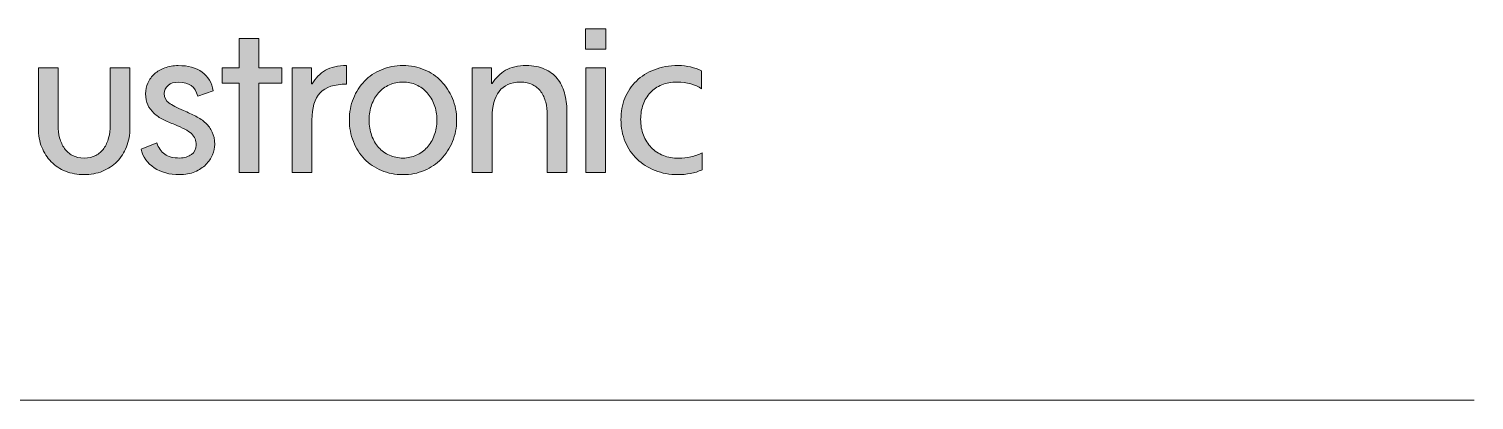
# Model space of a CAD drawing. Header units: millimetres. Extents: x 0 to 140, y -17 to 195.
# Drawn here: x 90.81 to 100.93, y 177.43 to 180.03 of the extents above; entities that cross this region are included whole.
import ezdxf

# ---------------------------------------------------------------- set-up
doc = ezdxf.new("R2010")
doc.units = ezdxf.units.MM
doc.layers.add('Capa 1', color=7, linetype='Continuous')

msp = doc.modelspace()

# ---------------------------------------------------------------- hatches: boundary and pattern name
at = {"linetype": 'ByBlock', "lineweight": 15}
h = msp.add_hatch(color=0, dxfattribs=at)
h.dxf.hatch_style = 1
h.paths.add_polyline_path([(92.419, 179.647), (92.58, 179.647), (92.58, 179.756), (92.419, 179.756), (92.419, 179.96), (92.281, 179.96), (92.281, 179.756), (92.162, 179.756), (92.162, 179.647), (92.281, 179.647), (92.281, 179.024), (92.419, 179.024)])
h = msp.add_hatch(color=0, dxfattribs=at)
h.dxf.hatch_style = 1
edge = h.paths.add_edge_path()
edge.add_spline(control_points=[(93.913, 179.524), (93.913, 179.396), (93.913, 179.241), (93.913, 179.138)], knot_values=[20.249985, 20.249985, 20.249985, 20.249985, 20.624977, 20.624977, 20.624977, 20.624977], degree=3, periodic=0)
edge.add_spline(control_points=[(93.913, 179.138), (93.913, 179.113), (93.913, 179.09), (93.913, 179.072)], knot_values=[20.156237, 20.156237, 20.156237, 20.156237, 20.249985, 20.249985, 20.249985, 20.249985], degree=3, periodic=0)
edge.add_spline(control_points=[(93.913, 179.072), (93.913, 179.054), (93.913, 179.04), (93.913, 179.032)], knot_values=[20.062489, 20.062489, 20.062489, 20.062489, 20.156237, 20.156237, 20.156237, 20.156237], degree=3, periodic=0)
edge.add_spline(control_points=[(93.913, 179.024), (93.913, 179.024), (93.913, 179.024), (93.913, 179.024), (93.913, 179.024), (93.913, 179.024), (93.913, 179.024)], knot_values=[19.998037, 19.998037, 19.998037, 19.998037, 20.000468, 20.000468, 20.000468, 20.002431, 20.002431, 20.002431, 20.002431], degree=3, periodic=0)
edge.add_spline(control_points=[(93.916, 179.024), (93.916, 179.024), (93.918, 179.024), (93.919, 179.024)], knot_values=[19.874992, 19.874992, 19.874992, 19.874992, 19.921867, 19.921867, 19.921867, 19.921867], degree=3, periodic=0)
edge.add_spline(control_points=[(93.919, 179.024), (93.925, 179.024), (93.934, 179.024), (93.945, 179.024)], knot_values=[19.687496, 19.687496, 19.687496, 19.687496, 19.874992, 19.874992, 19.874992, 19.874992], degree=3, periodic=0)
edge.add_spline(control_points=[(93.945, 179.024), (93.956, 179.024), (93.969, 179.024), (93.982, 179.024)], knot_values=[19.5, 19.5, 19.5, 19.5, 19.687496, 19.687496, 19.687496, 19.687496], degree=3, periodic=0)
edge.add_spline(control_points=[(93.982, 179.024), (93.995, 179.024), (94.008, 179.024), (94.019, 179.024)], knot_values=[19.312504, 19.312504, 19.312504, 19.312504, 19.5, 19.5, 19.5, 19.5], degree=3, periodic=0)
edge.add_spline(control_points=[(94.019, 179.024), (94.03, 179.024), (94.04, 179.024), (94.045, 179.024)], knot_values=[19.125007, 19.125007, 19.125007, 19.125007, 19.312504, 19.312504, 19.312504, 19.312504], degree=3, periodic=0)
edge.add_spline(control_points=[(94.051, 179.024), (94.051, 179.024), (94.051, 179.024), (94.051, 179.024), (94.051, 179.024), (94.051, 179.024), (94.051, 179.024)], knot_values=[18.999033, 18.999033, 18.999033, 18.999033, 19.003926, 19.003926, 19.003926, 19.004893, 19.004893, 19.004893, 19.004893], degree=3, periodic=0)
edge.add_spline(control_points=[(94.051, 179.028), (94.051, 179.032), (94.051, 179.04), (94.051, 179.049)], knot_values=[18.843763, 18.843763, 18.843763, 18.843763, 18.937511, 18.937511, 18.937511, 18.937511], degree=3, periodic=0)
edge.add_spline(control_points=[(94.051, 179.049), (94.051, 179.059), (94.051, 179.071), (94.051, 179.084)], knot_values=[18.750015, 18.750015, 18.750015, 18.750015, 18.843763, 18.843763, 18.843763, 18.843763], degree=3, periodic=0)
edge.add_spline(control_points=[(94.051, 179.084), (94.051, 179.138), (94.051, 179.22), (94.051, 179.288)], knot_values=[18.375023, 18.375023, 18.375023, 18.375023, 18.750015, 18.750015, 18.750015, 18.750015], degree=3, periodic=0)
edge.add_spline(control_points=[(94.051, 179.288), (94.051, 179.356), (94.051, 179.41), (94.051, 179.41), (94.051, 179.487), (94.068, 179.547), (94.101, 179.59)], knot_values=[17, 17, 17, 17, 17.375023, 17.375023, 17.375023, 18.375023, 18.375023, 18.375023, 18.375023], degree=3, periodic=0)
edge.add_spline(control_points=[(94.101, 179.59), (94.133, 179.634), (94.183, 179.655), (94.249, 179.655)], knot_values=[16, 16, 16, 16, 17, 17, 17, 17], degree=3, periodic=0)
edge.add_spline(control_points=[(94.249, 179.655), (94.283, 179.655), (94.312, 179.649), (94.336, 179.637)], knot_values=[15, 15, 15, 15, 16, 16, 16, 16], degree=3, periodic=0)
edge.add_spline(control_points=[(94.336, 179.637), (94.36, 179.625), (94.379, 179.609), (94.394, 179.588)], knot_values=[14, 14, 14, 14, 15, 15, 15, 15], degree=3, periodic=0)
edge.add_spline(control_points=[(94.394, 179.588), (94.409, 179.567), (94.42, 179.542), (94.427, 179.514)], knot_values=[13, 13, 13, 13, 14, 14, 14, 14], degree=3, periodic=0)
edge.add_spline(control_points=[(94.427, 179.514), (94.434, 179.487), (94.437, 179.457), (94.437, 179.425)], knot_values=[12, 12, 12, 12, 13, 13, 13, 13], degree=3, periodic=0)
edge.add_spline(control_points=[(94.437, 179.425), (94.437, 179.425), (94.437, 179.024), (94.437, 179.024), (94.437, 179.024), (94.437, 179.024), (94.437, 179.024)], knot_values=[10.99999, 10.99999, 10.99999, 10.99999, 11.99999, 11.99999, 11.99999, 12, 12, 12, 12], degree=3, periodic=0)
edge.add_spline(control_points=[(94.437, 179.024), (94.437, 179.024), (94.575, 179.024), (94.575, 179.024)], knot_values=[10.00001, 10.00001, 10.00001, 10.00001, 10.99999, 10.99999, 10.99999, 10.99999], degree=3, periodic=0)
edge.add_spline(control_points=[(94.575, 179.024), (94.575, 179.024), (94.575, 179.453), (94.575, 179.453)], knot_values=[9.00001, 9.00001, 9.00001, 9.00001, 9.99999, 9.99999, 9.99999, 9.99999], degree=3, periodic=0)
edge.add_spline(control_points=[(94.575, 179.453), (94.575, 179.499), (94.57, 179.541), (94.558, 179.58)], knot_values=[8, 8, 8, 8, 9, 9, 9, 9], degree=3, periodic=0)
edge.add_spline(control_points=[(94.558, 179.58), (94.547, 179.619), (94.53, 179.653), (94.507, 179.681)], knot_values=[7, 7, 7, 7, 8, 8, 8, 8], degree=3, periodic=0)
edge.add_spline(control_points=[(94.507, 179.681), (94.484, 179.709), (94.454, 179.731), (94.418, 179.747)], knot_values=[6, 6, 6, 6, 7, 7, 7, 7], degree=3, periodic=0)
edge.add_spline(control_points=[(94.418, 179.747), (94.383, 179.763), (94.341, 179.771), (94.292, 179.771)], knot_values=[5, 5, 5, 5, 6, 6, 6, 6], degree=3, periodic=0)
edge.add_spline(control_points=[(94.292, 179.771), (94.233, 179.771), (94.184, 179.76), (94.146, 179.738)], knot_values=[4, 4, 4, 4, 5, 5, 5, 5], degree=3, periodic=0)
edge.add_spline(control_points=[(94.146, 179.738), (94.108, 179.715), (94.077, 179.685), (94.052, 179.646)], knot_values=[3, 3, 3, 3, 4, 4, 4, 4], degree=3, periodic=0)
edge.add_spline(control_points=[(94.048, 179.646), (94.048, 179.646), (94.048, 179.756), (94.048, 179.756), (94.048, 179.756), (94.048, 179.756), (94.048, 179.756)], knot_values=[0.99999, 0.99999, 0.99999, 0.99999, 1.99998, 1.99998, 1.99998, 1.99999, 1.99999, 1.99999, 1.99999], degree=3, periodic=0)
edge.add_spline(control_points=[(94.048, 179.756), (94.048, 179.756), (93.913, 179.756), (93.913, 179.756)], knot_values=[0.00001, 0.00001, 0.00001, 0.00001, 0.99999, 0.99999, 0.99999, 0.99999], degree=3, periodic=0)
edge.add_spline(control_points=[(93.913, 179.756), (93.913, 179.756), (93.913, 179.653), (93.913, 179.524)], knot_values=[20.624977, 20.624977, 20.624977, 20.624977, 21, 21, 21, 21], degree=3, periodic=0)
h.paths.add_polyline_path([(94.707, 179.024), (94.845, 179.024), (94.845, 179.755), (94.707, 179.755)])
h.paths.add_polyline_path([(94.705, 179.885), (94.848, 179.885), (94.848, 180.027), (94.705, 180.027)])
edge = h.paths.add_edge_path()
edge.add_spline(control_points=[(95.109, 179.498), (95.121, 179.531), (95.137, 179.558), (95.159, 179.581)], knot_values=[16, 16, 16, 16, 17, 17, 17, 17], degree=3, periodic=0)
edge.add_spline(control_points=[(95.159, 179.581), (95.181, 179.605), (95.208, 179.623), (95.24, 179.636)], knot_values=[15, 15, 15, 15, 16, 16, 16, 16], degree=3, periodic=0)
edge.add_spline(control_points=[(95.24, 179.636), (95.271, 179.649), (95.307, 179.655), (95.348, 179.655)], knot_values=[14, 14, 14, 14, 15, 15, 15, 15], degree=3, periodic=0)
edge.add_spline(control_points=[(95.348, 179.655), (95.417, 179.655), (95.474, 179.64), (95.519, 179.609)], knot_values=[13, 13, 13, 13, 14, 14, 14, 14], degree=3, periodic=0)
edge.add_spline(control_points=[(95.519, 179.609), (95.519, 179.609), (95.519, 179.735), (95.519, 179.735)], knot_values=[12.00001, 12.00001, 12.00001, 12.00001, 13, 13, 13, 13], degree=3, periodic=0)
edge.add_spline(control_points=[(95.519, 179.735), (95.494, 179.746), (95.469, 179.755), (95.442, 179.761)], knot_values=[11, 11, 11, 11, 12, 12, 12, 12], degree=3, periodic=0)
edge.add_spline(control_points=[(95.442, 179.761), (95.416, 179.768), (95.386, 179.771), (95.354, 179.771)], knot_values=[10, 10, 10, 10, 11, 11, 11, 11], degree=3, periodic=0)
edge.add_spline(control_points=[(95.354, 179.771), (95.293, 179.771), (95.237, 179.761), (95.188, 179.742)], knot_values=[9, 9, 9, 9, 10, 10, 10, 10], degree=3, periodic=0)
edge.add_spline(control_points=[(95.188, 179.742), (95.139, 179.723), (95.097, 179.697), (95.062, 179.663)], knot_values=[8, 8, 8, 8, 9, 9, 9, 9], degree=3, periodic=0)
edge.add_spline(control_points=[(95.062, 179.663), (95.027, 179.629), (95, 179.589), (94.982, 179.543)], knot_values=[7, 7, 7, 7, 8, 8, 8, 8], degree=3, periodic=0)
edge.add_spline(control_points=[(94.982, 179.543), (94.963, 179.497), (94.954, 179.447), (94.954, 179.393)], knot_values=[6, 6, 6, 6, 7, 7, 7, 7], degree=3, periodic=0)
edge.add_spline(control_points=[(94.954, 179.393), (94.954, 179.336), (94.964, 179.285), (94.984, 179.238)], knot_values=[5, 5, 5, 5, 6, 6, 6, 6], degree=3, periodic=0)
edge.add_spline(control_points=[(94.984, 179.238), (95.004, 179.191), (95.031, 179.15), (95.067, 179.117)], knot_values=[4, 4, 4, 4, 5, 5, 5, 5], degree=3, periodic=0)
edge.add_spline(control_points=[(95.067, 179.117), (95.102, 179.083), (95.144, 179.056), (95.193, 179.037)], knot_values=[3, 3, 3, 3, 4, 4, 4, 4], degree=3, periodic=0)
edge.add_spline(control_points=[(95.193, 179.037), (95.242, 179.018), (95.295, 179.008), (95.352, 179.008)], knot_values=[2, 2, 2, 2, 3, 3, 3, 3], degree=3, periodic=0)
edge.add_spline(control_points=[(95.352, 179.008), (95.383, 179.008), (95.413, 179.011), (95.441, 179.016)], knot_values=[1, 1, 1, 1, 2, 2, 2, 2], degree=3, periodic=0)
edge.add_spline(control_points=[(95.441, 179.016), (95.469, 179.021), (95.497, 179.03), (95.522, 179.042)], knot_values=[0, 0, 0, 0, 1, 1, 1, 1], degree=3, periodic=0)
edge.add_spline(control_points=[(95.522, 179.042), (95.522, 179.042), (95.522, 179.161), (95.522, 179.161)], knot_values=[24.00001, 24.00001, 24.00001, 24.00001, 24.99999, 24.99999, 24.99999, 24.99999], degree=3, periodic=0)
edge.add_spline(control_points=[(95.522, 179.161), (95.498, 179.148), (95.472, 179.139), (95.444, 179.133)], knot_values=[23, 23, 23, 23, 24, 24, 24, 24], degree=3, periodic=0)
edge.add_spline(control_points=[(95.444, 179.133), (95.417, 179.126), (95.388, 179.123), (95.358, 179.123)], knot_values=[22, 22, 22, 22, 23, 23, 23, 23], degree=3, periodic=0)
edge.add_spline(control_points=[(95.358, 179.123), (95.319, 179.123), (95.283, 179.129), (95.251, 179.142)], knot_values=[21, 21, 21, 21, 22, 22, 22, 22], degree=3, periodic=0)
edge.add_spline(control_points=[(95.251, 179.142), (95.218, 179.155), (95.19, 179.174), (95.166, 179.198)], knot_values=[20, 20, 20, 20, 21, 21, 21, 21], degree=3, periodic=0)
edge.add_spline(control_points=[(95.166, 179.198), (95.143, 179.222), (95.124, 179.251), (95.111, 179.284)], knot_values=[19, 19, 19, 19, 20, 20, 20, 20], degree=3, periodic=0)
edge.add_spline(control_points=[(95.111, 179.284), (95.098, 179.317), (95.092, 179.354), (95.092, 179.395)], knot_values=[18, 18, 18, 18, 19, 19, 19, 19], degree=3, periodic=0)
edge.add_spline(control_points=[(95.092, 179.395), (95.092, 179.432), (95.098, 179.467), (95.109, 179.498)], knot_values=[17, 17, 17, 17, 18, 18, 18, 18], degree=3, periodic=0)
h = msp.add_hatch(color=0, dxfattribs=at)
h.dxf.hatch_style = 1
edge = h.paths.add_edge_path()
edge.add_spline(control_points=[(91.625, 179.574), (91.625, 179.544), (91.63, 179.517), (91.64, 179.496)], knot_values=[11, 11, 11, 11, 12, 12, 12, 12], degree=3, periodic=0)
edge.add_spline(control_points=[(91.64, 179.496), (91.651, 179.474), (91.665, 179.455), (91.683, 179.438)], knot_values=[10, 10, 10, 10, 11, 11, 11, 11], degree=3, periodic=0)
edge.add_spline(control_points=[(91.683, 179.438), (91.701, 179.421), (91.723, 179.406), (91.748, 179.394)], knot_values=[9, 9, 9, 9, 10, 10, 10, 10], degree=3, periodic=0)
edge.add_spline(control_points=[(91.748, 179.394), (91.773, 179.381), (91.8, 179.37), (91.829, 179.358)], knot_values=[8, 8, 8, 8, 9, 9, 9, 9], degree=3, periodic=0)
edge.add_spline(control_points=[(91.829, 179.358), (91.857, 179.347), (91.88, 179.337), (91.9, 179.326)], knot_values=[7, 7, 7, 7, 8, 8, 8, 8], degree=3, periodic=0)
edge.add_spline(control_points=[(91.9, 179.326), (91.919, 179.316), (91.935, 179.306), (91.946, 179.295)], knot_values=[6, 6, 6, 6, 7, 7, 7, 7], degree=3, periodic=0)
edge.add_spline(control_points=[(91.946, 179.295), (91.958, 179.284), (91.966, 179.272), (91.971, 179.259)], knot_values=[5, 5, 5, 5, 6, 6, 6, 6], degree=3, periodic=0)
edge.add_spline(control_points=[(91.971, 179.259), (91.977, 179.246), (91.979, 179.232), (91.979, 179.215)], knot_values=[4, 4, 4, 4, 5, 5, 5, 5], degree=3, periodic=0)
edge.add_spline(control_points=[(91.979, 179.215), (91.979, 179.186), (91.968, 179.164), (91.946, 179.149)], knot_values=[3, 3, 3, 3, 4, 4, 4, 4], degree=3, periodic=0)
edge.add_spline(control_points=[(91.946, 179.149), (91.925, 179.133), (91.897, 179.125), (91.864, 179.124)], knot_values=[2, 2, 2, 2, 3, 3, 3, 3], degree=3, periodic=0)
edge.add_spline(control_points=[(91.864, 179.124), (91.818, 179.124), (91.783, 179.133), (91.759, 179.151)], knot_values=[1, 1, 1, 1, 2, 2, 2, 2], degree=3, periodic=0)
edge.add_spline(control_points=[(91.759, 179.151), (91.735, 179.169), (91.716, 179.196), (91.703, 179.23)], knot_values=[0, 0, 0, 0, 1, 1, 1, 1], degree=3, periodic=0)
edge.add_spline(control_points=[(91.703, 179.23), (91.703, 179.23), (91.593, 179.187), (91.593, 179.187)], knot_values=[34.00001, 34.00001, 34.00001, 34.00001, 34.99999, 34.99999, 34.99999, 34.99999], degree=3, periodic=0)
edge.add_spline(control_points=[(91.593, 179.187), (91.607, 179.131), (91.638, 179.088), (91.686, 179.056)], knot_values=[33, 33, 33, 33, 34, 34, 34, 34], degree=3, periodic=0)
edge.add_spline(control_points=[(91.686, 179.056), (91.734, 179.024), (91.792, 179.008), (91.861, 179.008)], knot_values=[32, 32, 32, 32, 33, 33, 33, 33], degree=3, periodic=0)
edge.add_spline(control_points=[(91.861, 179.008), (91.903, 179.008), (91.939, 179.015), (91.97, 179.028)], knot_values=[31, 31, 31, 31, 32, 32, 32, 32], degree=3, periodic=0)
edge.add_spline(control_points=[(91.97, 179.028), (92.001, 179.041), (92.027, 179.058), (92.047, 179.078)], knot_values=[30, 30, 30, 30, 31, 31, 31, 31], degree=3, periodic=0)
edge.add_spline(control_points=[(92.047, 179.078), (92.068, 179.099), (92.083, 179.122), (92.093, 179.146)], knot_values=[29, 29, 29, 29, 30, 30, 30, 30], degree=3, periodic=0)
edge.add_spline(control_points=[(92.093, 179.146), (92.103, 179.172), (92.109, 179.196), (92.109, 179.22)], knot_values=[28, 28, 28, 28, 29, 29, 29, 29], degree=3, periodic=0)
edge.add_spline(control_points=[(92.109, 179.22), (92.109, 179.254), (92.103, 179.282), (92.092, 179.306)], knot_values=[27, 27, 27, 27, 28, 28, 28, 28], degree=3, periodic=0)
edge.add_spline(control_points=[(92.092, 179.306), (92.081, 179.33), (92.066, 179.351), (92.046, 179.369)], knot_values=[26, 26, 26, 26, 27, 27, 27, 27], degree=3, periodic=0)
edge.add_spline(control_points=[(92.046, 179.369), (92.026, 179.387), (92.004, 179.403), (91.977, 179.416)], knot_values=[25, 25, 25, 25, 26, 26, 26, 26], degree=3, periodic=0)
edge.add_spline(control_points=[(91.977, 179.416), (91.951, 179.43), (91.922, 179.443), (91.891, 179.456)], knot_values=[24, 24, 24, 24, 25, 25, 25, 25], degree=3, periodic=0)
edge.add_spline(control_points=[(91.891, 179.456), (91.844, 179.476), (91.81, 179.494), (91.788, 179.51)], knot_values=[23, 23, 23, 23, 24, 24, 24, 24], degree=3, periodic=0)
edge.add_spline(control_points=[(91.788, 179.51), (91.767, 179.525), (91.756, 179.547), (91.756, 179.576)], knot_values=[22, 22, 22, 22, 23, 23, 23, 23], degree=3, periodic=0)
edge.add_spline(control_points=[(91.756, 179.576), (91.756, 179.597), (91.765, 179.616), (91.782, 179.632)], knot_values=[21, 21, 21, 21, 22, 22, 22, 22], degree=3, periodic=0)
edge.add_spline(control_points=[(91.782, 179.632), (91.799, 179.648), (91.824, 179.655), (91.857, 179.655)], knot_values=[20, 20, 20, 20, 21, 21, 21, 21], degree=3, periodic=0)
edge.add_spline(control_points=[(91.857, 179.655), (91.929, 179.655), (91.974, 179.623), (91.99, 179.558)], knot_values=[19, 19, 19, 19, 20, 20, 20, 20], degree=3, periodic=0)
edge.add_spline(control_points=[(91.99, 179.558), (91.99, 179.558), (92.099, 179.595), (92.099, 179.595)], knot_values=[18.00001, 18.00001, 18.00001, 18.00001, 19, 19, 19, 19], degree=3, periodic=0)
edge.add_spline(control_points=[(92.099, 179.595), (92.089, 179.651), (92.063, 179.694), (92.021, 179.725)], knot_values=[17, 17, 17, 17, 18, 18, 18, 18], degree=3, periodic=0)
edge.add_spline(control_points=[(92.021, 179.725), (91.979, 179.756), (91.923, 179.771), (91.854, 179.771)], knot_values=[16, 16, 16, 16, 17, 17, 17, 17], degree=3, periodic=0)
edge.add_spline(control_points=[(91.854, 179.771), (91.819, 179.771), (91.787, 179.765), (91.759, 179.755)], knot_values=[15, 15, 15, 15, 16, 16, 16, 16], degree=3, periodic=0)
edge.add_spline(control_points=[(91.759, 179.755), (91.731, 179.744), (91.707, 179.73), (91.687, 179.713)], knot_values=[14, 14, 14, 14, 15, 15, 15, 15], degree=3, periodic=0)
edge.add_spline(control_points=[(91.687, 179.713), (91.667, 179.695), (91.652, 179.674), (91.641, 179.649)], knot_values=[13, 13, 13, 13, 14, 14, 14, 14], degree=3, periodic=0)
edge.add_spline(control_points=[(91.641, 179.649), (91.63, 179.626), (91.625, 179.6), (91.625, 179.574)], knot_values=[12, 12, 12, 12, 13, 13, 13, 13], degree=3, periodic=0)
edge = h.paths.add_edge_path()
edge.add_spline(control_points=[(91.377, 179.756), (91.377, 179.756), (91.377, 179.354), (91.377, 179.354)], knot_values=[10.00001, 10.00001, 10.00001, 10.00001, 10.99999, 10.99999, 10.99999, 10.99999], degree=3, periodic=0)
edge.add_spline(control_points=[(91.377, 179.354), (91.377, 179.323), (91.374, 179.293), (91.366, 179.265)], knot_values=[9, 9, 9, 9, 10, 10, 10, 10], degree=3, periodic=0)
edge.add_spline(control_points=[(91.366, 179.265), (91.359, 179.237), (91.347, 179.213), (91.333, 179.192)], knot_values=[8, 8, 8, 8, 9, 9, 9, 9], degree=3, periodic=0)
edge.add_spline(control_points=[(91.333, 179.192), (91.318, 179.171), (91.299, 179.154), (91.276, 179.142)], knot_values=[7, 7, 7, 7, 8, 8, 8, 8], degree=3, periodic=0)
edge.add_spline(control_points=[(91.276, 179.142), (91.253, 179.13), (91.226, 179.124), (91.195, 179.124)], knot_values=[6, 6, 6, 6, 7, 7, 7, 7], degree=3, periodic=0)
edge.add_spline(control_points=[(91.195, 179.124), (91.163, 179.124), (91.136, 179.13), (91.113, 179.142)], knot_values=[5, 5, 5, 5, 6, 6, 6, 6], degree=3, periodic=0)
edge.add_spline(control_points=[(91.113, 179.142), (91.09, 179.154), (91.071, 179.171), (91.057, 179.192)], knot_values=[4, 4, 4, 4, 5, 5, 5, 5], degree=3, periodic=0)
edge.add_spline(control_points=[(91.057, 179.192), (91.042, 179.213), (91.031, 179.237), (91.023, 179.265)], knot_values=[3, 3, 3, 3, 4, 4, 4, 4], degree=3, periodic=0)
edge.add_spline(control_points=[(91.023, 179.265), (91.016, 179.293), (91.012, 179.323), (91.012, 179.354)], knot_values=[2, 2, 2, 2, 3, 3, 3, 3], degree=3, periodic=0)
edge.add_spline(control_points=[(91.012, 179.354), (91.012, 179.354), (91.012, 179.756), (91.012, 179.756), (91.012, 179.756), (91.012, 179.756), (91.012, 179.756)], knot_values=[0.99999, 0.99999, 0.99999, 0.99999, 1.99999, 1.99999, 1.99999, 2, 2, 2, 2], degree=3, periodic=0)
edge.add_spline(control_points=[(91.012, 179.756), (91.012, 179.756), (90.874, 179.756), (90.874, 179.756)], knot_values=[0.00001, 0.00001, 0.00001, 0.00001, 0.99999, 0.99999, 0.99999, 0.99999], degree=3, periodic=0)
edge.add_spline(control_points=[(90.874, 179.756), (90.874, 179.756), (90.874, 179.333), (90.874, 179.333)], knot_values=[21.00001, 21.00001, 21.00001, 21.00001, 21.99999, 21.99999, 21.99999, 21.99999], degree=3, periodic=0)
edge.add_spline(control_points=[(90.874, 179.333), (90.874, 179.284), (90.882, 179.24), (90.898, 179.2)], knot_values=[20, 20, 20, 20, 21, 21, 21, 21], degree=3, periodic=0)
edge.add_spline(control_points=[(90.898, 179.2), (90.914, 179.161), (90.935, 179.126), (90.964, 179.098)], knot_values=[19, 19, 19, 19, 20, 20, 20, 20], degree=3, periodic=0)
edge.add_spline(control_points=[(90.964, 179.098), (90.992, 179.069), (91.026, 179.047), (91.065, 179.032)], knot_values=[18, 18, 18, 18, 19, 19, 19, 19], degree=3, periodic=0)
edge.add_spline(control_points=[(91.065, 179.032), (91.104, 179.016), (91.147, 179.008), (91.193, 179.008)], knot_values=[17, 17, 17, 17, 18, 18, 18, 18], degree=3, periodic=0)
edge.add_spline(control_points=[(91.193, 179.008), (91.241, 179.008), (91.284, 179.016), (91.323, 179.032)], knot_values=[16, 16, 16, 16, 17, 17, 17, 17], degree=3, periodic=0)
edge.add_spline(control_points=[(91.323, 179.032), (91.362, 179.048), (91.396, 179.071), (91.425, 179.099)], knot_values=[15, 15, 15, 15, 16, 16, 16, 16], degree=3, periodic=0)
edge.add_spline(control_points=[(91.425, 179.099), (91.453, 179.128), (91.476, 179.162), (91.491, 179.202)], knot_values=[14, 14, 14, 14, 15, 15, 15, 15], degree=3, periodic=0)
edge.add_spline(control_points=[(91.491, 179.202), (91.507, 179.242), (91.515, 179.287), (91.515, 179.336)], knot_values=[13, 13, 13, 13, 14, 14, 14, 14], degree=3, periodic=0)
edge.add_spline(control_points=[(91.515, 179.336), (91.515, 179.336), (91.515, 179.756), (91.515, 179.756), (91.515, 179.756), (91.515, 179.756), (91.515, 179.756)], knot_values=[11.99999, 11.99999, 11.99999, 11.99999, 12.99999, 12.99999, 12.99999, 13, 13, 13, 13], degree=3, periodic=0)
edge.add_spline(control_points=[(91.515, 179.756), (91.515, 179.756), (91.377, 179.756), (91.377, 179.756)], knot_values=[11.00001, 11.00001, 11.00001, 11.00001, 11.99999, 11.99999, 11.99999, 11.99999], degree=3, periodic=0)
h = msp.add_hatch(color=0, dxfattribs=at)
h.dxf.hatch_style = 1
edge = h.paths.add_edge_path()
edge.add_spline(control_points=[(92.652, 179.756), (92.652, 179.756), (92.652, 179.653), (92.652, 179.524)], knot_values=[10.624977, 10.624977, 10.624977, 10.624977, 11, 11, 11, 11], degree=3, periodic=0)
edge.add_spline(control_points=[(92.652, 179.524), (92.652, 179.396), (92.652, 179.241), (92.652, 179.138)], knot_values=[10.249985, 10.249985, 10.249985, 10.249985, 10.624977, 10.624977, 10.624977, 10.624977], degree=3, periodic=0)
edge.add_spline(control_points=[(92.652, 179.138), (92.652, 179.113), (92.652, 179.09), (92.652, 179.072)], knot_values=[10.156237, 10.156237, 10.156237, 10.156237, 10.249985, 10.249985, 10.249985, 10.249985], degree=3, periodic=0)
edge.add_spline(control_points=[(92.652, 179.072), (92.652, 179.054), (92.652, 179.04), (92.652, 179.032)], knot_values=[10.062489, 10.062489, 10.062489, 10.062489, 10.156237, 10.156237, 10.156237, 10.156237], degree=3, periodic=0)
edge.add_spline(control_points=[(92.652, 179.024), (92.652, 179.024), (92.652, 179.024), (92.652, 179.024), (92.652, 179.024), (92.652, 179.024), (92.652, 179.024)], knot_values=[9.998037, 9.998037, 9.998037, 9.998037, 10.000468, 10.000468, 10.000468, 10.002431, 10.002431, 10.002431, 10.002431], degree=3, periodic=0)
edge.add_spline(control_points=[(92.654, 179.024), (92.655, 179.024), (92.656, 179.024), (92.658, 179.024)], knot_values=[9.874992, 9.874992, 9.874992, 9.874992, 9.921867, 9.921867, 9.921867, 9.921867], degree=3, periodic=0)
edge.add_spline(control_points=[(92.658, 179.024), (92.663, 179.024), (92.673, 179.024), (92.684, 179.024)], knot_values=[9.687496, 9.687496, 9.687496, 9.687496, 9.874992, 9.874992, 9.874992, 9.874992], degree=3, periodic=0)
edge.add_spline(control_points=[(92.684, 179.024), (92.695, 179.024), (92.708, 179.024), (92.721, 179.024)], knot_values=[9.5, 9.5, 9.5, 9.5, 9.687496, 9.687496, 9.687496, 9.687496], degree=3, periodic=0)
edge.add_spline(control_points=[(92.721, 179.024), (92.734, 179.024), (92.747, 179.024), (92.758, 179.024)], knot_values=[9.312504, 9.312504, 9.312504, 9.312504, 9.5, 9.5, 9.5, 9.5], degree=3, periodic=0)
edge.add_spline(control_points=[(92.758, 179.024), (92.769, 179.024), (92.778, 179.024), (92.784, 179.024)], knot_values=[9.125007, 9.125007, 9.125007, 9.125007, 9.312504, 9.312504, 9.312504, 9.312504], degree=3, periodic=0)
edge.add_spline(control_points=[(92.79, 179.024), (92.79, 179.024), (92.79, 179.024), (92.79, 179.024), (92.79, 179.024), (92.79, 179.024), (92.79, 179.024)], knot_values=[8.999033, 8.999033, 8.999033, 8.999033, 9.003926, 9.003926, 9.003926, 9.004893, 9.004893, 9.004893, 9.004893], degree=3, periodic=0)
edge.add_spline(control_points=[(92.79, 179.028), (92.79, 179.032), (92.79, 179.039), (92.79, 179.048)], knot_values=[8.843763, 8.843763, 8.843763, 8.843763, 8.937511, 8.937511, 8.937511, 8.937511], degree=3, periodic=0)
edge.add_spline(control_points=[(92.79, 179.048), (92.79, 179.057), (92.79, 179.068), (92.79, 179.081)], knot_values=[8.750015, 8.750015, 8.750015, 8.750015, 8.843763, 8.843763, 8.843763, 8.843763], degree=3, periodic=0)
edge.add_spline(control_points=[(92.79, 179.081), (92.79, 179.133), (92.79, 179.21), (92.79, 179.274)], knot_values=[8.375023, 8.375023, 8.375023, 8.375023, 8.750015, 8.750015, 8.750015, 8.750015], degree=3, periodic=0)
edge.add_spline(control_points=[(92.79, 179.274), (92.79, 179.339), (92.79, 179.39), (92.79, 179.39), (92.79, 179.475), (92.809, 179.538), (92.847, 179.58)], knot_values=[7, 7, 7, 7, 7.375023, 7.375023, 7.375023, 8.375023, 8.375023, 8.375023, 8.375023], degree=3, periodic=0)
edge.add_spline(control_points=[(92.847, 179.58), (92.886, 179.621), (92.947, 179.641), (93.032, 179.641)], knot_values=[6, 6, 6, 6, 7, 7, 7, 7], degree=3, periodic=0)
edge.add_spline(control_points=[(93.032, 179.641), (93.032, 179.641), (93.032, 179.771), (93.032, 179.771)], knot_values=[5.00001, 5.00001, 5.00001, 5.00001, 6, 6, 6, 6], degree=3, periodic=0)
edge.add_spline(control_points=[(93.032, 179.771), (92.972, 179.771), (92.923, 179.76), (92.884, 179.738)], knot_values=[4, 4, 4, 4, 5, 5, 5, 5], degree=3, periodic=0)
edge.add_spline(control_points=[(92.884, 179.738), (92.846, 179.715), (92.815, 179.684), (92.791, 179.643)], knot_values=[3, 3, 3, 3, 4, 4, 4, 4], degree=3, periodic=0)
edge.add_spline(control_points=[(92.791, 179.643), (92.791, 179.643), (92.787, 179.643), (92.787, 179.643), (92.787, 179.643), (92.787, 179.643), (92.787, 179.643)], knot_values=[1.99999, 1.99999, 1.99999, 1.99999, 2.99999, 2.99999, 2.99999, 3, 3, 3, 3], degree=3, periodic=0)
edge.add_spline(control_points=[(92.787, 179.643), (92.787, 179.643), (92.787, 179.756), (92.787, 179.756), (92.787, 179.756), (92.787, 179.756), (92.787, 179.756)], knot_values=[0.99999, 0.99999, 0.99999, 0.99999, 1.99998, 1.99998, 1.99998, 1.99999, 1.99999, 1.99999, 1.99999], degree=3, periodic=0)
edge.add_spline(control_points=[(92.787, 179.756), (92.787, 179.756), (92.652, 179.756), (92.652, 179.756)], knot_values=[0.00001, 0.00001, 0.00001, 0.00001, 0.99999, 0.99999, 0.99999, 0.99999], degree=3, periodic=0)
h = msp.add_hatch(color=0, dxfattribs=at)
h.dxf.hatch_style = 1
edge = h.paths.add_edge_path()
edge.add_spline(control_points=[(93.427, 179.008), (93.481, 179.008), (93.531, 179.018), (93.577, 179.037)], knot_values=[15, 15, 15, 15, 16, 16, 16, 16], degree=3, periodic=0)
edge.add_spline(control_points=[(93.577, 179.037), (93.623, 179.056), (93.662, 179.083), (93.695, 179.117)], knot_values=[14, 14, 14, 14, 15, 15, 15, 15], degree=3, periodic=0)
edge.add_spline(control_points=[(93.695, 179.117), (93.729, 179.152), (93.755, 179.192), (93.774, 179.239)], knot_values=[13, 13, 13, 13, 14, 14, 14, 14], degree=3, periodic=0)
edge.add_spline(control_points=[(93.774, 179.239), (93.794, 179.285), (93.803, 179.336), (93.803, 179.39)], knot_values=[12, 12, 12, 12, 13, 13, 13, 13], degree=3, periodic=0)
edge.add_spline(control_points=[(93.803, 179.39), (93.803, 179.444), (93.794, 179.494), (93.774, 179.541)], knot_values=[11, 11, 11, 11, 12, 12, 12, 12], degree=3, periodic=0)
edge.add_spline(control_points=[(93.774, 179.541), (93.755, 179.587), (93.729, 179.628), (93.695, 179.662)], knot_values=[10, 10, 10, 10, 11, 11, 11, 11], degree=3, periodic=0)
edge.add_spline(control_points=[(93.695, 179.662), (93.662, 179.697), (93.623, 179.723), (93.577, 179.742)], knot_values=[9, 9, 9, 9, 10, 10, 10, 10], degree=3, periodic=0)
edge.add_spline(control_points=[(93.577, 179.742), (93.531, 179.761), (93.481, 179.771), (93.427, 179.771)], knot_values=[8, 8, 8, 8, 9, 9, 9, 9], degree=3, periodic=0)
edge.add_spline(control_points=[(93.427, 179.771), (93.373, 179.771), (93.323, 179.761), (93.277, 179.742)], knot_values=[7, 7, 7, 7, 8, 8, 8, 8], degree=3, periodic=0)
edge.add_spline(control_points=[(93.277, 179.742), (93.231, 179.723), (93.191, 179.697), (93.158, 179.662)], knot_values=[6, 6, 6, 6, 7, 7, 7, 7], degree=3, periodic=0)
edge.add_spline(control_points=[(93.158, 179.662), (93.124, 179.628), (93.098, 179.587), (93.08, 179.541)], knot_values=[5, 5, 5, 5, 6, 6, 6, 6], degree=3, periodic=0)
edge.add_spline(control_points=[(93.08, 179.541), (93.061, 179.494), (93.052, 179.444), (93.052, 179.39)], knot_values=[4, 4, 4, 4, 5, 5, 5, 5], degree=3, periodic=0)
edge.add_spline(control_points=[(93.052, 179.39), (93.052, 179.336), (93.061, 179.285), (93.08, 179.239)], knot_values=[3, 3, 3, 3, 4, 4, 4, 4], degree=3, periodic=0)
edge.add_spline(control_points=[(93.08, 179.239), (93.098, 179.192), (93.124, 179.152), (93.158, 179.117)], knot_values=[2, 2, 2, 2, 3, 3, 3, 3], degree=3, periodic=0)
edge.add_spline(control_points=[(93.158, 179.117), (93.191, 179.083), (93.231, 179.056), (93.277, 179.037)], knot_values=[1, 1, 1, 1, 2, 2, 2, 2], degree=3, periodic=0)
edge.add_spline(control_points=[(93.277, 179.037), (93.323, 179.018), (93.373, 179.008), (93.427, 179.008)], knot_values=[0, 0, 0, 0, 1, 1, 1, 1], degree=3, periodic=0)
edge = h.paths.add_edge_path(flags=16)
edge.add_spline(control_points=[(93.427, 179.124), (93.461, 179.124), (93.493, 179.131), (93.521, 179.144)], knot_values=[0, 0, 0, 0, 1, 1, 1, 1], degree=3, periodic=0)
edge.add_spline(control_points=[(93.521, 179.144), (93.55, 179.157), (93.575, 179.175), (93.597, 179.199)], knot_values=[1, 1, 1, 1, 2, 2, 2, 2], degree=3, periodic=0)
edge.add_spline(control_points=[(93.597, 179.199), (93.618, 179.222), (93.635, 179.25), (93.647, 179.283)], knot_values=[2, 2, 2, 2, 3, 3, 3, 3], degree=3, periodic=0)
edge.add_spline(control_points=[(93.647, 179.283), (93.659, 179.316), (93.665, 179.351), (93.665, 179.39)], knot_values=[3, 3, 3, 3, 4, 4, 4, 4], degree=3, periodic=0)
edge.add_spline(control_points=[(93.665, 179.39), (93.665, 179.429), (93.659, 179.465), (93.647, 179.497)], knot_values=[4, 4, 4, 4, 5, 5, 5, 5], degree=3, periodic=0)
edge.add_spline(control_points=[(93.647, 179.497), (93.635, 179.529), (93.618, 179.557), (93.597, 179.581)], knot_values=[5, 5, 5, 5, 6, 6, 6, 6], degree=3, periodic=0)
edge.add_spline(control_points=[(93.597, 179.581), (93.575, 179.604), (93.55, 179.623), (93.521, 179.636)], knot_values=[6, 6, 6, 6, 7, 7, 7, 7], degree=3, periodic=0)
edge.add_spline(control_points=[(93.521, 179.636), (93.493, 179.649), (93.461, 179.655), (93.427, 179.655)], knot_values=[7, 7, 7, 7, 8, 8, 8, 8], degree=3, periodic=0)
edge.add_spline(control_points=[(93.427, 179.655), (93.393, 179.655), (93.362, 179.649), (93.333, 179.636)], knot_values=[8, 8, 8, 8, 9, 9, 9, 9], degree=3, periodic=0)
edge.add_spline(control_points=[(93.333, 179.636), (93.303, 179.623), (93.278, 179.604), (93.257, 179.581)], knot_values=[9, 9, 9, 9, 10, 10, 10, 10], degree=3, periodic=0)
edge.add_spline(control_points=[(93.257, 179.581), (93.236, 179.557), (93.22, 179.529), (93.208, 179.497)], knot_values=[10, 10, 10, 10, 11, 11, 11, 11], degree=3, periodic=0)
edge.add_spline(control_points=[(93.208, 179.497), (93.196, 179.465), (93.19, 179.429), (93.19, 179.39)], knot_values=[11, 11, 11, 11, 12, 12, 12, 12], degree=3, periodic=0)
edge.add_spline(control_points=[(93.19, 179.39), (93.19, 179.351), (93.196, 179.316), (93.208, 179.283)], knot_values=[12, 12, 12, 12, 13, 13, 13, 13], degree=3, periodic=0)
edge.add_spline(control_points=[(93.208, 179.283), (93.22, 179.25), (93.236, 179.222), (93.257, 179.199)], knot_values=[13, 13, 13, 13, 14, 14, 14, 14], degree=3, periodic=0)
edge.add_spline(control_points=[(93.257, 179.199), (93.278, 179.175), (93.303, 179.157), (93.333, 179.144)], knot_values=[14, 14, 14, 14, 15, 15, 15, 15], degree=3, periodic=0)
edge.add_spline(control_points=[(93.333, 179.144), (93.362, 179.131), (93.393, 179.124), (93.427, 179.124)], knot_values=[15, 15, 15, 15, 16, 16, 16, 16], degree=3, periodic=0)

# ---------------------------------------------------------------- linework, layer by layer
at = {"color": 0, "linetype": 'ByBlock', "lineweight": 15}
msp.add_line((100.929, 177.431), (80.669, 177.431), dxfattribs=at)
at = {"layer": 'Capa 1', "color": 0, "linetype": 'ByBlock', "lineweight": 15}
for p, q in [((92.281, 179.756), (92.281, 179.96)), ((92.281, 179.96), (92.419, 179.96)), ((92.419, 179.96), (92.419, 179.756)), ((94.705, 179.885), (94.705, 180.027)), ((94.705, 180.027), (94.848, 180.027)), ((94.848, 180.027), (94.848, 179.885)), ((94.848, 179.885), (94.705, 179.885)), ((92.162, 179.756), (92.281, 179.756)), ((92.162, 179.647), (92.162, 179.756)), ((92.419, 179.756), (92.58, 179.756)), ((92.58, 179.756), (92.58, 179.647)), ((94.845, 179.755), (94.707, 179.755)), ((94.707, 179.755), (94.707, 179.024)), ((94.845, 179.024), (94.845, 179.755)), ((92.281, 179.647), (92.162, 179.647)), ((92.281, 179.024), (92.281, 179.647)), ((92.58, 179.647), (92.419, 179.647)), ((92.419, 179.647), (92.419, 179.024)), ((92.419, 179.024), (92.281, 179.024)), ((94.707, 179.024), (94.845, 179.024))]:
    msp.add_line(p, q, dxfattribs=at)
for points in [[(90.874, 179.756), (90.874, 179.756), (91.012, 179.756), (91.012, 179.756)], [(90.874, 179.333), (90.874, 179.333), (90.874, 179.756), (90.874, 179.756)], [(91.012, 179.756), (91.012, 179.756), (91.012, 179.354), (91.012, 179.354)], [(91.377, 179.354), (91.377, 179.354), (91.377, 179.756), (91.377, 179.756)], [(91.377, 179.756), (91.377, 179.756), (91.515, 179.756), (91.515, 179.756)], [(91.515, 179.756), (91.515, 179.756), (91.515, 179.336), (91.515, 179.336)], [(91.687, 179.713), (91.707, 179.73), (91.731, 179.744), (91.759, 179.755)], [(92.652, 179.756), (92.652, 179.756), (92.787, 179.756), (92.787, 179.756)], [(92.652, 179.024), (92.652, 179.024), (92.652, 179.756), (92.652, 179.756)], [(92.787, 179.756), (92.787, 179.756), (92.787, 179.643), (92.787, 179.643)], [(92.884, 179.738), (92.923, 179.76), (92.972, 179.771), (93.032, 179.771)], [(93.032, 179.771), (93.032, 179.771), (93.032, 179.641), (93.032, 179.641)], [(93.913, 179.756), (93.913, 179.756), (94.048, 179.756), (94.048, 179.756)], [(93.913, 179.024), (93.913, 179.024), (93.913, 179.756), (93.913, 179.756)], [(94.048, 179.756), (94.048, 179.756), (94.048, 179.646), (94.048, 179.646)], [(95.442, 179.761), (95.469, 179.755), (95.494, 179.746), (95.519, 179.735)], [(91.641, 179.649), (91.652, 179.674), (91.667, 179.695), (91.687, 179.713)], [(92.021, 179.725), (92.063, 179.694), (92.089, 179.651), (92.099, 179.595)], [(92.791, 179.643), (92.815, 179.684), (92.846, 179.715), (92.884, 179.738)], [(93.08, 179.541), (93.098, 179.587), (93.124, 179.628), (93.158, 179.662)], [(93.158, 179.662), (93.191, 179.697), (93.231, 179.723), (93.277, 179.742)], [(93.577, 179.742), (93.623, 179.723), (93.662, 179.697), (93.695, 179.662)], [(93.695, 179.662), (93.729, 179.628), (93.755, 179.587), (93.774, 179.541)], [(94.052, 179.646), (94.077, 179.685), (94.108, 179.715), (94.146, 179.738)], [(94.418, 179.747), (94.454, 179.731), (94.484, 179.709), (94.507, 179.681)], [(94.507, 179.681), (94.53, 179.653), (94.547, 179.619), (94.558, 179.58)], [(94.982, 179.543), (95, 179.589), (95.027, 179.629), (95.062, 179.663)], [(95.062, 179.663), (95.097, 179.697), (95.139, 179.723), (95.188, 179.742)], [(95.519, 179.735), (95.519, 179.735), (95.519, 179.609), (95.519, 179.609)], [(92.099, 179.595), (92.099, 179.595), (91.99, 179.558), (91.99, 179.558)], [(92.787, 179.643), (92.787, 179.643), (92.791, 179.643), (92.791, 179.643)], [(92.847, 179.58), (92.809, 179.538), (92.79, 179.475), (92.79, 179.39)], [(93.032, 179.641), (92.947, 179.641), (92.886, 179.621), (92.847, 179.58)], [(93.257, 179.581), (93.236, 179.557), (93.22, 179.529), (93.208, 179.497)], [(93.333, 179.636), (93.303, 179.623), (93.278, 179.604), (93.257, 179.581)], [(93.597, 179.581), (93.575, 179.604), (93.55, 179.623), (93.521, 179.636)], [(93.647, 179.497), (93.635, 179.529), (93.618, 179.557), (93.597, 179.581)], [(94.048, 179.646), (94.048, 179.646), (94.052, 179.646), (94.052, 179.646)], [(94.101, 179.59), (94.068, 179.547), (94.051, 179.487), (94.051, 179.41)], [(94.394, 179.588), (94.379, 179.609), (94.36, 179.625), (94.336, 179.637)], [(94.427, 179.514), (94.42, 179.542), (94.409, 179.567), (94.394, 179.588)], [(94.558, 179.58), (94.57, 179.541), (94.575, 179.499), (94.575, 179.453)], [(95.159, 179.581), (95.137, 179.558), (95.121, 179.531), (95.109, 179.498)], [(95.24, 179.636), (95.208, 179.623), (95.181, 179.605), (95.159, 179.581)], [(91.683, 179.438), (91.665, 179.455), (91.651, 179.474), (91.64, 179.496)], [(91.788, 179.51), (91.81, 179.494), (91.844, 179.476), (91.891, 179.456)], [(91.891, 179.456), (91.922, 179.443), (91.951, 179.43), (91.977, 179.416)], [(94.437, 179.425), (94.437, 179.457), (94.434, 179.487), (94.427, 179.514)], [(94.575, 179.453), (94.575, 179.453), (94.575, 179.024), (94.575, 179.024)], [(91.012, 179.354), (91.012, 179.323), (91.016, 179.293), (91.023, 179.265)], [(91.366, 179.265), (91.374, 179.293), (91.377, 179.323), (91.377, 179.354)], [(91.748, 179.394), (91.723, 179.406), (91.701, 179.421), (91.683, 179.438)], [(91.829, 179.358), (91.8, 179.37), (91.773, 179.381), (91.748, 179.394)], [(91.9, 179.326), (91.88, 179.337), (91.857, 179.347), (91.829, 179.358)], [(91.977, 179.416), (92.004, 179.403), (92.026, 179.387), (92.046, 179.369)], [(92.046, 179.369), (92.066, 179.351), (92.081, 179.33), (92.092, 179.306)], [(92.79, 179.39), (92.79, 179.39), (92.79, 179.024), (92.79, 179.024)], [(94.051, 179.41), (94.051, 179.41), (94.051, 179.024), (94.051, 179.024)], [(94.437, 179.024), (94.437, 179.024), (94.437, 179.425), (94.437, 179.425)], [(90.898, 179.2), (90.882, 179.24), (90.874, 179.284), (90.874, 179.333)], [(91.023, 179.265), (91.031, 179.237), (91.042, 179.213), (91.057, 179.192)], [(91.333, 179.192), (91.347, 179.213), (91.359, 179.237), (91.366, 179.265)], [(91.515, 179.336), (91.515, 179.287), (91.507, 179.242), (91.491, 179.202)], [(91.946, 179.295), (91.935, 179.306), (91.919, 179.316), (91.9, 179.326)], [(91.971, 179.259), (91.966, 179.272), (91.958, 179.284), (91.946, 179.295)], [(93.208, 179.283), (93.22, 179.25), (93.236, 179.222), (93.257, 179.199)], [(93.597, 179.199), (93.618, 179.222), (93.635, 179.25), (93.647, 179.283)], [(95.111, 179.284), (95.124, 179.251), (95.143, 179.222), (95.166, 179.198)], [(90.964, 179.098), (90.935, 179.126), (90.914, 179.161), (90.898, 179.2)], [(91.057, 179.192), (91.071, 179.171), (91.09, 179.154), (91.113, 179.142)], [(91.276, 179.142), (91.299, 179.154), (91.318, 179.171), (91.333, 179.192)], [(91.491, 179.202), (91.476, 179.162), (91.453, 179.128), (91.425, 179.099)], [(91.593, 179.187), (91.593, 179.187), (91.703, 179.23), (91.703, 179.23)], [(91.686, 179.056), (91.638, 179.088), (91.607, 179.131), (91.593, 179.187)], [(91.703, 179.23), (91.716, 179.196), (91.735, 179.169), (91.759, 179.151)], [(91.759, 179.151), (91.783, 179.133), (91.818, 179.124), (91.864, 179.124)], [(91.864, 179.124), (91.897, 179.125), (91.925, 179.133), (91.946, 179.149)], [(92.093, 179.146), (92.083, 179.122), (92.068, 179.099), (92.047, 179.078)], [(93.158, 179.117), (93.124, 179.152), (93.098, 179.192), (93.08, 179.239)], [(93.257, 179.199), (93.278, 179.175), (93.303, 179.157), (93.333, 179.144)], [(93.521, 179.144), (93.55, 179.157), (93.575, 179.175), (93.597, 179.199)], [(93.774, 179.239), (93.755, 179.192), (93.729, 179.152), (93.695, 179.117)], [(95.067, 179.117), (95.031, 179.15), (95.004, 179.191), (94.984, 179.238)], [(95.166, 179.198), (95.19, 179.174), (95.218, 179.155), (95.251, 179.142)], [(95.444, 179.133), (95.472, 179.139), (95.498, 179.148), (95.522, 179.161)], [(95.522, 179.161), (95.522, 179.161), (95.522, 179.042), (95.522, 179.042)], [(91.065, 179.032), (91.026, 179.047), (90.992, 179.069), (90.964, 179.098)], [(91.425, 179.099), (91.396, 179.071), (91.362, 179.048), (91.323, 179.032)], [(92.047, 179.078), (92.027, 179.058), (92.001, 179.041), (91.97, 179.028)], [(93.277, 179.037), (93.231, 179.056), (93.191, 179.083), (93.158, 179.117)], [(93.333, 179.144), (93.362, 179.131), (93.393, 179.124), (93.427, 179.124)], [(93.427, 179.124), (93.461, 179.124), (93.493, 179.131), (93.521, 179.144)], [(93.695, 179.117), (93.662, 179.083), (93.623, 179.056), (93.577, 179.037)], [(95.193, 179.037), (95.144, 179.056), (95.102, 179.083), (95.067, 179.117)], [(92.79, 179.024), (92.79, 179.024), (92.652, 179.024), (92.652, 179.024)], [(93.427, 179.008), (93.373, 179.008), (93.323, 179.018), (93.277, 179.037)], [(93.577, 179.037), (93.531, 179.018), (93.481, 179.008), (93.427, 179.008)], [(94.051, 179.024), (94.051, 179.024), (93.913, 179.024), (93.913, 179.024)], [(94.575, 179.024), (94.575, 179.024), (94.437, 179.024), (94.437, 179.024)], [(95.522, 179.042), (95.497, 179.03), (95.469, 179.021), (95.441, 179.016)]]:
    msp.add_open_spline(points, degree=3, dxfattribs=at)
for points, knots in [([(91.759, 179.755), (91.787, 179.765), (91.819, 179.771), (91.854, 179.771), (91.923, 179.771), (91.979, 179.756), (92.021, 179.725)], [15, 15, 15, 15, 16, 16, 16, 17, 17, 17, 17]), ([(93.277, 179.742), (93.323, 179.761), (93.373, 179.771), (93.427, 179.771), (93.481, 179.771), (93.531, 179.761), (93.577, 179.742)], [7, 7, 7, 7, 8, 8, 8, 9, 9, 9, 9]), ([(94.146, 179.738), (94.184, 179.76), (94.233, 179.771), (94.292, 179.771), (94.341, 179.771), (94.383, 179.763), (94.418, 179.747)], [4, 4, 4, 4, 5, 5, 5, 6, 6, 6, 6]), ([(95.188, 179.742), (95.237, 179.761), (95.293, 179.771), (95.354, 179.771), (95.386, 179.771), (95.416, 179.768), (95.442, 179.761)], [9, 9, 9, 9, 10, 10, 10, 11, 11, 11, 11]), ([(91.99, 179.558), (91.974, 179.623), (91.929, 179.655), (91.857, 179.655), (91.824, 179.655), (91.799, 179.648), (91.782, 179.632)], [19, 19, 19, 19, 20, 20, 20, 21, 21, 21, 21]), ([(93.521, 179.636), (93.493, 179.649), (93.461, 179.655), (93.427, 179.655), (93.393, 179.655), (93.362, 179.649), (93.333, 179.636)], [7, 7, 7, 7, 8, 8, 8, 9, 9, 9, 9]), ([(94.336, 179.637), (94.312, 179.649), (94.283, 179.655), (94.249, 179.655), (94.183, 179.655), (94.133, 179.634), (94.101, 179.59)], [15, 15, 15, 15, 16, 16, 16, 17, 17, 17, 17]), ([(95.519, 179.609), (95.474, 179.64), (95.417, 179.655), (95.348, 179.655), (95.307, 179.655), (95.271, 179.649), (95.24, 179.636)], [13, 13, 13, 13, 14, 14, 14, 15, 15, 15, 15]), ([(91.64, 179.496), (91.63, 179.517), (91.625, 179.544), (91.625, 179.574), (91.625, 179.6), (91.63, 179.626), (91.641, 179.649)], [11, 11, 11, 11, 12, 12, 12, 13, 13, 13, 13]), ([(91.782, 179.632), (91.765, 179.616), (91.756, 179.597), (91.756, 179.576), (91.756, 179.547), (91.767, 179.525), (91.788, 179.51)], [21, 21, 21, 21, 22, 22, 22, 23, 23, 23, 23]), ([(93.08, 179.239), (93.061, 179.285), (93.052, 179.336), (93.052, 179.39), (93.052, 179.444), (93.061, 179.494), (93.08, 179.541)], [3, 3, 3, 3, 4, 4, 4, 5, 5, 5, 5]), ([(93.208, 179.497), (93.196, 179.465), (93.19, 179.429), (93.19, 179.39), (93.19, 179.351), (93.196, 179.316), (93.208, 179.283)], [11, 11, 11, 11, 12, 12, 12, 13, 13, 13, 13]), ([(93.647, 179.283), (93.659, 179.316), (93.665, 179.351), (93.665, 179.39), (93.665, 179.429), (93.659, 179.465), (93.647, 179.497)], [3, 3, 3, 3, 4, 4, 4, 5, 5, 5, 5]), ([(93.774, 179.541), (93.794, 179.494), (93.803, 179.444), (93.803, 179.39), (93.803, 179.336), (93.794, 179.285), (93.774, 179.239)], [11, 11, 11, 11, 12, 12, 12, 13, 13, 13, 13]), ([(94.984, 179.238), (94.964, 179.285), (94.954, 179.336), (94.954, 179.393), (94.954, 179.447), (94.963, 179.497), (94.982, 179.543)], [5, 5, 5, 5, 6, 6, 6, 7, 7, 7, 7]), ([(95.109, 179.498), (95.098, 179.467), (95.092, 179.432), (95.092, 179.395), (95.092, 179.354), (95.098, 179.317), (95.111, 179.284)], [17, 17, 17, 17, 18, 18, 18, 19, 19, 19, 19]), ([(91.946, 179.149), (91.968, 179.164), (91.979, 179.186), (91.979, 179.215), (91.979, 179.232), (91.977, 179.246), (91.971, 179.259)], [3, 3, 3, 3, 4, 4, 4, 5, 5, 5, 5]), ([(92.092, 179.306), (92.103, 179.282), (92.109, 179.254), (92.109, 179.22), (92.109, 179.196), (92.103, 179.172), (92.093, 179.146)], [27, 27, 27, 27, 28, 28, 28, 29, 29, 29, 29]), ([(91.113, 179.142), (91.136, 179.13), (91.163, 179.124), (91.195, 179.124), (91.226, 179.124), (91.253, 179.13), (91.276, 179.142)], [5, 5, 5, 5, 6, 6, 6, 7, 7, 7, 7]), ([(91.97, 179.028), (91.939, 179.015), (91.903, 179.008), (91.861, 179.008), (91.792, 179.008), (91.734, 179.024), (91.686, 179.056)], [31, 31, 31, 31, 32, 32, 32, 33, 33, 33, 33]), ([(95.251, 179.142), (95.283, 179.129), (95.319, 179.123), (95.358, 179.123), (95.388, 179.123), (95.417, 179.126), (95.444, 179.133)], [21, 21, 21, 21, 22, 22, 22, 23, 23, 23, 23]), ([(91.323, 179.032), (91.284, 179.016), (91.241, 179.008), (91.193, 179.008), (91.147, 179.008), (91.104, 179.016), (91.065, 179.032)], [16, 16, 16, 16, 17, 17, 17, 18, 18, 18, 18]), ([(95.441, 179.016), (95.413, 179.011), (95.383, 179.008), (95.352, 179.008), (95.295, 179.008), (95.242, 179.018), (95.193, 179.037)], [1, 1, 1, 1, 2, 2, 2, 3, 3, 3, 3])]:
    msp.add_open_spline(points, degree=3, knots=knots, dxfattribs=at)

doc.saveas('drawing.dxf')
